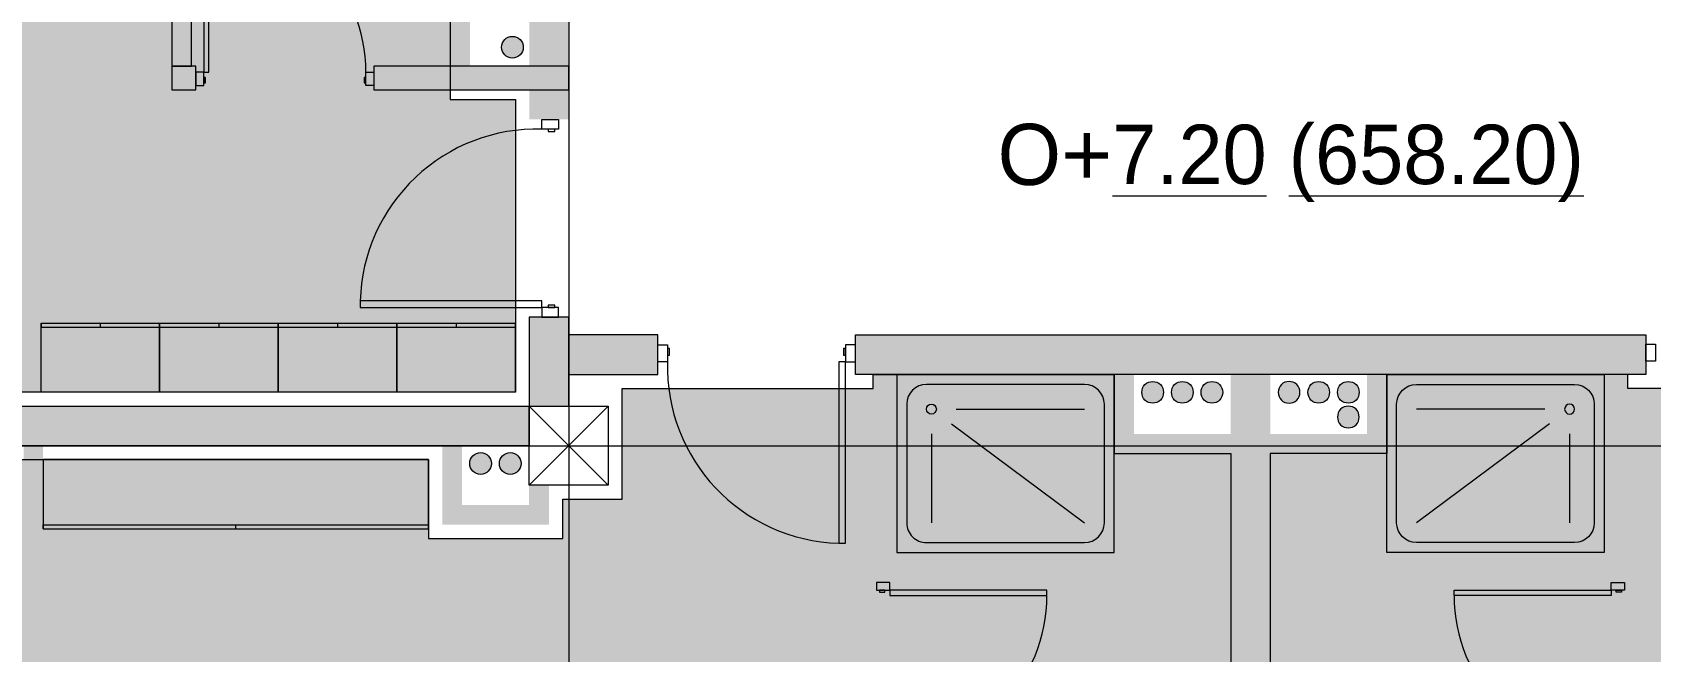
# Model space of a CAD drawing. Header units: millimetres. Extents: x 475159934 to 476245151, y 4620917055 to 4621447368.
# Drawn here: x 475259010 to 475267199, y 4621101575 to 4621104706 of the extents above; entities that cross this region are included whole.
import ezdxf

# ---------------------------------------------------------------- set-up
doc = ezdxf.new("R2010")
doc.units = ezdxf.units.MM
doc.header["$MEASUREMENT"] = 0
doc.set_wipeout_variables(frame=1)
doc.linetypes.add('Wipeout_Contour', pattern=[1000, 0, -1000])
for name, color, linetype, lineweight in [('2D Drafting - General_Pen_No__1_Pen_No__7', 7, 'Continuous', 0), ('2D Drafting - General_Pen_No__1_Pen_No__7_Pen_No__7', 7, 'Continuous', 0), ('2D Drafting - General_Pen_No__250_Pen_No__2_Pen_No__250', 7, 'Continuous', 0), ('2D Drafting - General_Pen_No__250_Pen_No__2_Pen_No__7', 7, 'Continuous', 0), ('2D Drafting - General_Pen_No__250_Pen_No__7_Pen_No__250', 7, 'Continuous', 0), ('2D Drafting - General_Pen_No__250_Pen_No__7_Pen_No__7', 7, 'Continuous', 0), ('2D Drafting - General_Pen_No__7_Pen_No__7_Pen_No__7', 7, 'Continuous', 0), ('Doors_Pen_No__7_Pen_No__7_Pen_No__7', 7, 'Continuous', 0), ('G-Anno-Nplt_Pen_No__151', 151, 'Continuous', 0), ('G-Anno-Nplt_Pen_No__4', 7, 'Continuous', 0), ('New_._Pen_No__1', 1, 'Continuous', 0), ('shaxtebi da milebi_Pen_No__1_Pen_No__1_Pen_No__1', 1, 'Continuous', 0), ('shaxtebi da milebi_Pen_No__5_Pen_No__5_Pen_No__5', 5, 'Continuous', 0), ('zoma_Pen_No__142', 142, 'Continuous', 0), ('zoma_Pen_No__5_Pen_No__5', 5, 'Continuous', 0)]:
    doc.layers.add(name, color=color, linetype=linetype, lineweight=lineweight)
doc.layers.add('New_Interior - Furniture', color=7, linetype='Continuous')
doc.layers.add('zoma', color=7, linetype='Continuous')
doc.layers.add('New_Interior - Furniture _Pen_No__252', color=7, linetype='Continuous', lineweight=0, true_color=0x666666)
doc.layers.add('shaxtebi da milebi_Pen_No__5_Pen_No__5_Pen_No__252', color=7, linetype='Continuous', lineweight=0, true_color=0x666666)
doc.styles.add('GENERATED_STYLE_3', font='arial.ttf')
doc.styles.add('GENERATED_STYLE_6', font='avaza.ttf')
doc.dimstyles.new('GENERATED_STYLE__3', dxfattribs={"dimtxt": 200, "dimasz": 64.421331, "dimexe": 0.18, "dimexo": 3, "dimgap": 0, "dimtad": 1, "dimtih": 1, "dimtoh": 1, "dimlfac": 0.001, "dimzin": 0, "dimdsep": 46, "dimtxsty": 'GENERATED_STYLE_3', "dimblk": 'ARROWHEAD_2', "dimblk1": 'ARROWHEAD_2', "dimblk2": 'ARROWHEAD_2', "dimcen": 0.09, "dimclrd": 142, "dimclre": 142, "dimclrt": 142, "dimadec": 0, "dimazin": 0, "dimtfac": 1, "dimtdec": 4, "dimtmove": 0, "dimatfit": 3, "dimfxl": 1, "dimtolj": 1, "dimtzin": 0, "dimarcsym": 0})
doc.dimstyles.new('GENERATED_STYLE__6', dxfattribs={"dimtxt": 200, "dimasz": 64.421331, "dimexe": 0.18, "dimexo": 3, "dimgap": 0, "dimtad": 1, "dimlfac": 0.001, "dimzin": 0, "dimdsep": 46, "dimtxsty": 'GENERATED_STYLE_3', "dimblk": 'ARROWHEAD_2', "dimblk1": 'ARROWHEAD_2', "dimblk2": 'ARROWHEAD_2', "dimcen": 0.09, "dimclrd": 142, "dimclre": 142, "dimclrt": 142, "dimadec": 0, "dimazin": 0, "dimtfac": 1, "dimtdec": 4, "dimtmove": 0, "dimatfit": 3, "dimfxl": 1, "dimtolj": 1, "dimtzin": 0, "dimarcsym": 0})

# ---------------------------------------------------------------- blocks, each defined once
blk = doc.blocks.new('Shower Tray 26_7')
at = {"layer": 'New_Interior - Furniture _Pen_No__252', "color": 251, "linetype": 'Continuous', "lineweight": 0, "true_color": 0x666666}
for p, q in [((750, 1050), (150, 1050)), ((50, 950), (50, 150)), ((175, 300), (175, 950)), ((248.9, 275.8), (750, 950)), ((850, 150), (850, 950)), ((300, 175), (750, 175)), ((150, 50), (750, 50))]:
    blk.add_line(p, q, dxfattribs=at)
at = {"layer": 'New_Interior - Furniture _Pen_No__252', "color": 251, "linetype": 'Continuous', "lineweight": 0, "true_color": 0x666666, "flags": 128}
blk.add_lwpolyline([(900, 0), (900, 1100), (0, 1100), (0, 0)], close=True, dxfattribs=at)
at = {"layer": 'New_Interior - Furniture _Pen_No__252', "color": 251, "linetype": 'Continuous', "lineweight": 0, "true_color": 0x666666}
blk.add_circle((175, 175), 25, dxfattribs=at)
for centre, start, end in [((150, 950), 90, 180), ((750, 950), 0, 90), ((150, 150), 180, 270), ((750, 150), 270, 0)]:
    blk.add_arc(centre, 100, start, end, dxfattribs=at)
blk = doc.blocks.new('Shower Tray 26_8')
at = {"layer": 'New_Interior - Furniture _Pen_No__252', "color": 251, "linetype": 'Continuous', "lineweight": 0, "true_color": 0x666666}
for p, q in [((750, 1050), (150, 1050)), ((50, 950), (50, 150)), ((175, 300), (175, 950)), ((248.9, 275.8), (750, 950)), ((850, 150), (850, 950)), ((300, 175), (750, 175)), ((150, 50), (750, 50))]:
    blk.add_line(p, q, dxfattribs=at)
at = {"layer": 'New_Interior - Furniture _Pen_No__252', "color": 251, "linetype": 'Continuous', "lineweight": 0, "true_color": 0x666666, "flags": 128}
blk.add_lwpolyline([(900, 0), (900, 1100), (0, 1100), (0, 0)], close=True, dxfattribs=at)
at = {"layer": 'New_Interior - Furniture _Pen_No__252', "color": 251, "linetype": 'Continuous', "lineweight": 0, "true_color": 0x666666}
blk.add_circle((175, 175), 25, dxfattribs=at)
for centre, start, end in [((150, 950), 90, 180), ((750, 950), 0, 90), ((150, 150), 180, 270), ((750, 150), 270, 0)]:
    blk.add_arc(centre, 100, start, end, dxfattribs=at)
blk = doc.blocks.new('Wardrobe 01 26_16')
at = {"layer": 'New_Interior - Furniture _Pen_No__252', "color": 251, "linetype": 'Continuous', "lineweight": 0, "true_color": 0x666666}
for p, q in [((0, 20), (1949.4, 20)), ((0, 0), (0, 20)), ((974.7, 0), (974.7, 20))]:
    blk.add_line(p, q, dxfattribs=at)
at = {"layer": 'New_Interior - Furniture _Pen_No__252', "color": 251, "linetype": 'Continuous', "lineweight": 0, "true_color": 0x666666, "flags": 128}
blk.add_lwpolyline([(0, 0), (1949.4, 0), (1949.4, 350), (0, 350)], close=True, dxfattribs=at)
blk = doc.blocks.new('Wardrobe 01 26_17')
at = {"layer": 'New_Interior - Furniture _Pen_No__252', "color": 251, "linetype": 'Continuous', "lineweight": 0, "true_color": 0x666666}
for p, q in [((0, 20), (600, 20)), ((0, 0), (0, 20)), ((300, 0), (300, 20))]:
    blk.add_line(p, q, dxfattribs=at)
at = {"layer": 'New_Interior - Furniture _Pen_No__252', "color": 251, "linetype": 'Continuous', "lineweight": 0, "true_color": 0x666666, "flags": 128}
blk.add_lwpolyline([(0, 0), (600, 0), (600, 350), (0, 350)], close=True, dxfattribs=at)
blk = doc.blocks.new('*D804', base_point=(475826095.8, 4621095193.2))
at = {"layer": 'zoma_Pen_No__142', "color": 142, "linetype": 'Continuous', "lineweight": 0, "transparency": 16777216}
for p, q in [((475255048.8, 4621088996.9), (475254999.9, 4621088912.2)), ((475255024.3, 4621088891), (475255024.3, 4621089018.1)), ((475261548.8, 4621088996.9), (475261499.9, 4621088912.2)), ((475261524.3, 4621088891), (475261524.3, 4621089018.1)), ((475255024.3, 4621088954.5), (475261524.3, 4621088954.5))]:
    blk.add_line(p, q, dxfattribs=at)
at = {"layer": 'zoma_Pen_No__142', "color": 142, "lineweight": 0, "transparency": 16777216, "char_height": 200, "attachment_point": 7, "style": 'GENERATED_STYLE_3'}
for s, insert in [('\\A1;{\\pql;\\fArial|b0|i0|c204|p0;\\W1.000000;0.40}', (475255048.8, 4621088994.5)), ('\\A1;{\\pql;\\fArial|b0|i0|c204|p0;\\W1.000000;6.50}', (475258007.4, 4621088994.5)), ('\\A1;{\\pql;\\fArial|b0|i0|c204|p0;\\W1.000000;0.40}', (475260966, 4621088994.5))]:
    blk.add_mtext(s, dxfattribs=dict(at, insert=insert))
blk = doc.blocks.new('ARROWHEAD_2')
at = {"color": 0, "linetype": 'Continuous', "lineweight": 0}
for p, q in [((0, 0), (-1, 0)), ((-0.38, -0.66), (0.38, 0.66))]:
    blk.add_line(p, q, dxfattribs=at)
blk = doc.blocks.new('*D805', base_point=(475826095.8, 4621095193.2))
at = {"layer": 'zoma_Pen_No__142', "color": 142, "linetype": 'Continuous', "lineweight": 0, "transparency": 16777216}
for p, q in [((475261548.8, 4621088996.9), (475261499.9, 4621088912.2)), ((475261524.3, 4621088891), (475261524.3, 4621089018.1)), ((475261948.8, 4621088996.9), (475261899.9, 4621088912.2)), ((475261924.3, 4621088891), (475261924.3, 4621089018.1)), ((475261524.3, 4621088954.5), (475261924.3, 4621088954.5))]:
    blk.add_line(p, q, dxfattribs=at)
blk = doc.blocks.new('*D806', base_point=(475826095.8, 4621095193.2))
at = {"layer": 'zoma_Pen_No__142', "color": 142, "linetype": 'Continuous', "lineweight": 0, "transparency": 16777216}
for p, q in [((475261948.8, 4621088996.9), (475261899.9, 4621088912.2)), ((475261924.3, 4621088891), (475261924.3, 4621089018.1)), ((475268448.8, 4621088996.9), (475268399.9, 4621088912.2)), ((475268424.3, 4621088891), (475268424.3, 4621089018.1)), ((475261924.3, 4621088954.5), (475268424.3, 4621088954.5))]:
    blk.add_line(p, q, dxfattribs=at)
at = {"layer": 'zoma_Pen_No__142', "color": 142, "lineweight": 0, "transparency": 16777216, "char_height": 200, "attachment_point": 7, "style": 'GENERATED_STYLE_3'}
for s, insert in [('\\A1;{\\pql;\\fArial|b0|i0|c204|p0;\\W1.000000;6.50}', (475264907.4, 4621088994.5)), ('\\A1;{\\pql;\\fArial|b0|i0|c204|p0;\\W1.000000;0.40}', (475267866, 4621088994.5))]:
    blk.add_mtext(s, dxfattribs=dict(at, insert=insert))
blk = doc.blocks.new('*D934', base_point=(475826095.8, 4621095193.2))
at = {"layer": 'zoma_Pen_No__142', "color": 142, "linetype": 'Continuous', "lineweight": 0, "transparency": 16777216}
for p, q in [((475299999.4, 4621110216.4), (475299999.4, 4621110257.9)), ((475300063, 4621110216.4), (475299935.8, 4621110216.4)), ((475300041.8, 4621110192), (475299957, 4621110240.9)), ((475299999.4, 4621090861.8), (475299999.4, 4621110216.4)), ((475300063, 4621090861.8), (475299935.8, 4621090861.8)), ((475299957, 4621090886.3), (475300041.8, 4621090837.3)), ((475299999.4, 4621090820.3), (475299999.4, 4621090861.8))]:
    blk.add_line(p, q, dxfattribs=at)
at = {"layer": 'zoma_Pen_No__142', "color": 142, "lineweight": 0, "transparency": 16777216, "insert": (475299959.4, 4621100195.9), "char_height": 200, "attachment_point": 7, "rotation": 90, "style": 'GENERATED_STYLE_3'}
blk.add_mtext('\\A1;{\\pql;\\fArial|b0|i0|c204|p0;\\W1.000000;19.35}', dxfattribs=at)

msp = doc.modelspace()

# ---------------------------------------------------------------- hatches: boundary and pattern name
at = {"layer": '2D Drafting - General_Pen_No__250_Pen_No__2_Pen_No__7', "linetype": 'Continuous', "lineweight": 0}
for points in [[(475259716.267, 4621104536.425), (475259815.991, 4621104536.425), (475259815.991, 4621106879.59), (475259716.267, 4621106879.59)], [(475263264.662, 4621102976.356), (475263384.785, 4621102976.356), (475263384.785, 4621101924.752), (475263264.662, 4621101924.752)], [(475267084.024, 4621102976.356), (475266963.9, 4621102976.356), (475266963.9, 4621101924.752), (475267084.024, 4621101924.752)], [(475258966.644, 4621102616.425), (475259064.768, 4621102616.425), (475259064.768, 4621101946.431), (475258966.644, 4621101946.431)]]:
    msp.add_hatch(color=7, dxfattribs=at).paths.add_polyline_path(points)
at = {"layer": '2D Drafting - General_Pen_No__250_Pen_No__7_Pen_No__7', "linetype": 'Continuous', "lineweight": 0}
for points in [[(475261524.322, 4621105126.8), (475261124.322, 4621105126.8), (475261124.322, 4621104436.782), (475261724.322, 4621104436.782), (475261724.322, 4621104536.425), (475261224.322, 4621104536.425), (475261224.322, 4621105026.612), (475261524.322, 4621105026.612)], [(475261524.343, 4621104976.356), (475261524.343, 4621104266.388), (475261724.343, 4621104266.388), (475261724.343, 4621104976.356)], [(475259838.008, 4621104416.425), (475259838.008, 4621104536.425), (475259716.267, 4621104536.425), (475259716.267, 4621104416.425)], [(475261724.336, 4621104536.425), (475260738.008, 4621104536.425), (475260738.008, 4621104416.425), (475261724.336, 4621104416.425)], [(475261524.343, 4621103266.388), (475261524.343, 4621102816.431), (475261724.343, 4621102816.431), (475261724.343, 4621103266.388)], [(475262174.775, 4621102976.356), (475262174.775, 4621103176.356), (475261724.343, 4621103176.356), (475261724.343, 4621102976.356)], [(475263174.775, 4621102976.356), (475263174.775, 4621103176.356), (475267174.343, 4621103176.356), (475267174.343, 4621102976.356)], [(475264484.785, 4621102576.356), (475265074.343, 4621102576.356), (475265074.343, 4621102676.356), (475264584.973, 4621102676.356), (475264584.973, 4621102976.356), (475264484.785, 4621102976.356)], [(475265074.343, 4621102976.356), (475265074.343, 4621095216.425), (475265274.343, 4621095216.425), (475265274.343, 4621102976.356)], [(475265863.9, 4621102576.358), (475265274.343, 4621102576.358), (475265274.343, 4621102676.358), (475265763.713, 4621102676.358), (475265763.713, 4621102976.358), (475265863.9, 4621102976.358)], [(475261524.343, 4621102816.417), (475261524.343, 4621102616.417), (475255024.343, 4621102616.417), (475255024.343, 4621102816.417)], [(475261084.148, 4621102616.418), (475261084.148, 4621102216.418), (475261624.336, 4621102216.418), (475261624.336, 4621102316.418), (475261624.336, 4621102416.418), (475261524.336, 4621102416.418), (475261524.336, 4621102316.418), (475261184.336, 4621102316.418), (475261184.336, 4621102616.418)]]:
    msp.add_hatch(color=7, dxfattribs=at).paths.add_polyline_path(points)
at = {"layer": 'G-Anno-Nplt_Pen_No__151', "linetype": 'Continuous', "lineweight": 0, "true_color": 0x1f2f3f}
for points in [[(475254894.632, 4621109746.431), (475255094.343, 4621109746.431), (475255094.343, 4621109946.425), (475261454.633, 4621109946.425), (475261454.632, 4621109746.425), (475261454.632, 4621106879.59), (475261524.336, 4621106879.59), (475261524.336, 4621105126.8), (475261124.322, 4621105126.8), (475261124.322, 4621104366.782), (475261454.632, 4621104366.782), (475261454.632, 4621102886.425), (475255294.331, 4621102886.425), (475255294.355, 4621103626.617), (475254894.632, 4621103626.629)], [(475265074.343, 4621100389.209), (475265004.343, 4621100389.209), (475265004.343, 4621095286.425), (475261994.343, 4621095286.425), (475261994.343, 4621095486.425), (475261454.343, 4621095486.425), (475261454.343, 4621095286.445), (475259113.384, 4621095286.445), (475259094.343, 4621095286.445), (475259094.343, 4621096586.431), (475254894.343, 4621096586.431), (475254894.343, 4621101756.243), (475255294.343, 4621101756.243), (475255294.343, 4621102546.431), (475261014.148, 4621102546.431), (475261014.148, 4621102146.425), (475261694.535, 4621102146.425), (475261694.535, 4621102346.425), (475261994.343, 4621102346.425), (475261994.343, 4621102906.356), (475263264.662, 4621102906.356), (475263264.662, 4621102976.356), (475264484.785, 4621102976.356), (475264484.785, 4621102576.35), (475265074.343, 4621102576.35)], [(475265863.9, 4621102576.35), (475265274.343, 4621102576.35), (475265274.343, 4621100389.209), (475265344.343, 4621100389.209), (475265344.343, 4621095286.425), (475268354.343, 4621095286.425), (475268354.343, 4621095486.425), (475268894.343, 4621095486.425), (475268894.343, 4621095286.445), (475271235.302, 4621095286.445), (475271254.343, 4621095286.445), (475271254.343, 4621096586.431), (475275454.343, 4621096586.431), (475275454.343, 4621101606.23), (475275054.343, 4621101606.23), (475275054.343, 4621102546.431), (475268894.343, 4621102546.431), (475268894.343, 4621102346.425), (475268354.343, 4621102346.425), (475268354.343, 4621102906.356), (475267084.024, 4621102906.356), (475267084.024, 4621102976.356), (475265863.9, 4621102976.356)]]:
    msp.add_hatch(color=169, dxfattribs=at).paths.add_polyline_path(points)
at = {"layer": 'shaxtebi da milebi_Pen_No__1_Pen_No__1_Pen_No__1', "linetype": 'Continuous', "lineweight": 0}
for points in [[(475261439.322, 4621104686.425, 1), (475261439.322, 4621104576.425, 1)], [(475264924.343, 4621102886.35, 1), (475265034.343, 4621102886.35, 1)], [(475265424.343, 4621102886.35, -1), (475265314.343, 4621102886.35, -1)], [(475261373.706, 4621102526.418, 1), (475261483.706, 4621102526.418, 1)]]:
    msp.add_hatch(color=1, dxfattribs=at).paths.add_polyline_path(points)
at = {"layer": 'shaxtebi da milebi_Pen_No__5_Pen_No__5_Pen_No__252', "linetype": 'Continuous', "lineweight": 0, "true_color": 0x666666}
for points in [[(475264624.343, 4621102886.356, -1), (475264734.343, 4621102886.356, -1)], [(475265724.343, 4621102761.586, 1), (475265614.343, 4621102761.586, 1)]]:
    msp.add_hatch(color=251, dxfattribs=at).paths.add_polyline_path(points)
at = {"layer": 'shaxtebi da milebi_Pen_No__5_Pen_No__5_Pen_No__5', "linetype": 'Continuous', "lineweight": 0}
for points in [[(475264829.343, 4621102941.35, -1), (475264829.343, 4621102831.35, -1)], [(475265519.343, 4621102941.35, -1), (475265519.343, 4621102831.35, -1)], [(475265669.343, 4621102941.35, -1), (475265669.343, 4621102831.35, -1)], [(475261278.706, 4621102581.418, -1), (475261278.706, 4621102471.418, -1)]]:
    msp.add_hatch(color=5, dxfattribs=at).paths.add_polyline_path(points)

# ---------------------------------------------------------------- linework, layer by layer
at = {"layer": '2D Drafting - General_Pen_No__1_Pen_No__7', "color": 7, "linetype": 'Continuous', "lineweight": 0}
for p, q in [((475261524.343, 4621102416.431), (475261924.343, 4621102816.431)), ((475261924.343, 4621102416.431), (475261524.343, 4621102816.431))]:
    msp.add_line(p, q, dxfattribs=at)
at = {"layer": '2D Drafting - General_Pen_No__1_Pen_No__7', "color": 7, "linetype": 'Continuous', "lineweight": 0, "flags": 128}
msp.add_lwpolyline([(475261924.343, 4621102416.431), (475261524.343, 4621102416.431), (475261524.343, 4621102816.431), (475261924.343, 4621102816.431)], close=True, dxfattribs=at)
at = {"layer": '2D Drafting - General_Pen_No__1_Pen_No__7_Pen_No__7', "color": 7, "linetype": 'Continuous', "lineweight": 0}
for centre, start, end in [((475261562.591, 4621103324.111), 88.396194, 178.396194), ((475263117.053, 4621103016.41), 178.396194, 268.396194)]:
    msp.add_arc(centre, 893.239, start, end, dxfattribs=at)
at = {"layer": '2D Drafting - General_Pen_No__250_Pen_No__2_Pen_No__250', "color": 7, "linetype": 'Continuous', "lineweight": 0, "flags": 128}
msp.add_lwpolyline([(475259716.267, 4621104536.425), (475259815.991, 4621104536.425), (475259815.991, 4621106879.59), (475259716.267, 4621106879.59)], close=True, dxfattribs=at)
at = {"layer": '2D Drafting - General_Pen_No__250_Pen_No__7_Pen_No__250', "color": 7, "linetype": 'Continuous', "lineweight": 0, "flags": 128}
for points in [[(475259838.008, 4621104416.425), (475259838.008, 4621104536.425), (475259716.267, 4621104536.425), (475259716.267, 4621104416.425)], [(475261724.336, 4621104536.425), (475260738.008, 4621104536.425), (475260738.008, 4621104416.425), (475261724.336, 4621104416.425)], [(475261524.343, 4621103266.388), (475261524.343, 4621102816.431), (475261724.343, 4621102816.431), (475261724.343, 4621103266.388)]]:
    msp.add_lwpolyline(points, close=True, dxfattribs=at)
at = {"layer": '2D Drafting - General_Pen_No__250_Pen_No__7_Pen_No__7', "color": 7, "linetype": 'Continuous', "lineweight": 0, "flags": 128}
for points in [[(475262174.775, 4621102976.356), (475262174.775, 4621103176.356), (475261724.343, 4621103176.356), (475261724.343, 4621102976.356)], [(475263174.775, 4621102976.356), (475263174.775, 4621103176.356), (475267174.343, 4621103176.356), (475267174.343, 4621102976.356)], [(475261524.343, 4621102816.417), (475261524.343, 4621102616.417), (475255024.343, 4621102616.417), (475255024.343, 4621102816.417)]]:
    msp.add_lwpolyline(points, close=True, dxfattribs=at)
at = {"layer": '2D Drafting - General_Pen_No__7_Pen_No__7_Pen_No__7', "color": 7, "linetype": 'Continuous', "lineweight": 0}
for centre, start, end in [((475259904.186, 4621104505.299), 359.9983245, 90.000006), ((475263350.108, 4621101858.574), 269.9983116, 359.9999932), ((475266998.578, 4621101858.574), 180.0000068, 270.0016884)]:
    msp.add_arc(centre, 794.311, start, end, dxfattribs=at)
at = {"layer": 'Doors_Pen_No__7_Pen_No__7_Pen_No__7', "color": 7, "linetype": 'Continuous', "lineweight": 0, "flags": 128}
for points in [[(475259877.519, 4621104505.299), (475259904.186, 4621104505.299), (475259904.186, 4621105299.61), (475259877.519, 4621105299.61)], [(475259838.008, 4621104437.566), (475259877.519, 4621104437.566), (475259877.519, 4621104505.299), (475259838.008, 4621104505.299)], [(475259877.519, 4621104451.966), (475259886.408, 4621104451.966), (475259886.408, 4621104478.632), (475259877.519, 4621104478.632)], [(475260689.608, 4621104451.942), (475260698.497, 4621104451.942), (475260698.497, 4621104478.609), (475260689.608, 4621104478.609)], [(475260738.008, 4621104437.542), (475260698.497, 4621104437.542), (475260698.497, 4621104505.276), (475260738.008, 4621104505.276)], [(475261672.257, 4621104266.388), (475261672.257, 4621104217), (475261587.591, 4621104217), (475261587.591, 4621104266.388)], [(475261654.257, 4621104205.888), (475261654.257, 4621104217), (475261620.924, 4621104217), (475261620.924, 4621104205.888)], [(475261587.591, 4621103315.777), (475261587.591, 4621103349.111), (475260669.702, 4621103349.111), (475260669.702, 4621103315.777)], [(475261672.257, 4621103266.388), (475261672.257, 4621103315.777), (475261587.591, 4621103315.777), (475261587.591, 4621103266.388)], [(475261654.257, 4621103315.777), (475261654.257, 4621103326.888), (475261620.924, 4621103326.888), (475261620.924, 4621103315.777)], [(475262174.775, 4621103126.077), (475262224.164, 4621103126.077), (475262224.164, 4621103041.41), (475262174.775, 4621103041.41)], [(475263174.775, 4621103126.077), (475263125.386, 4621103126.077), (475263125.386, 4621103041.41), (475263174.775, 4621103041.41)], [(475267174.343, 4621103129.113), (475267223.732, 4621103129.113), (475267223.732, 4621103044.446), (475267174.343, 4621103044.446)], [(475262235.275, 4621103108.077), (475262224.164, 4621103108.077), (475262224.164, 4621103074.743), (475262235.275, 4621103074.743)], [(475263125.386, 4621103108.077), (475263114.275, 4621103108.077), (475263114.275, 4621103074.743), (475263125.386, 4621103074.743)], [(475263125.386, 4621103041.41), (475263092.053, 4621103041.41), (475263092.053, 4621102123.521), (475263125.386, 4621102123.521)], [(475263282.374, 4621101924.752), (475263282.374, 4621101885.241), (475263350.108, 4621101885.241), (475263350.108, 4621101924.752)], [(475267066.311, 4621101924.752), (475267066.311, 4621101885.241), (475266998.578, 4621101885.241), (475266998.578, 4621101924.752)], [(475263296.774, 4621101885.241), (475263296.774, 4621101876.352), (475263323.441, 4621101876.352), (475263323.441, 4621101885.241)], [(475263350.108, 4621101885.241), (475263350.108, 4621101858.574), (475264144.419, 4621101858.574), (475264144.419, 4621101885.241)], [(475266998.578, 4621101885.241), (475266998.578, 4621101858.574), (475266204.267, 4621101858.574), (475266204.267, 4621101885.241)], [(475267051.911, 4621101885.241), (475267051.911, 4621101876.352), (475267025.245, 4621101876.352), (475267025.245, 4621101885.241)]]:
    msp.add_lwpolyline(points, close=True, dxfattribs=at)
at = {"layer": 'G-Anno-Nplt_Pen_No__4', "color": 7, "linetype": 'Continuous', "lineweight": 0, "flags": 128}
for points in [[(475254894.632, 4621109746.431), (475255094.343, 4621109746.431), (475255094.343, 4621109946.425), (475261454.633, 4621109946.425), (475261454.632, 4621109746.425), (475261454.632, 4621106879.59), (475261524.336, 4621106879.59), (475261524.336, 4621105126.8), (475261124.322, 4621105126.8), (475261124.322, 4621104366.782), (475261454.632, 4621104366.782), (475261454.632, 4621102886.425), (475255294.331, 4621102886.425), (475255294.355, 4621103626.617), (475254894.632, 4621103626.629)], [(475265863.9, 4621102576.35), (475265274.343, 4621102576.35), (475265274.343, 4621100389.209), (475265344.343, 4621100389.209), (475265344.343, 4621095286.425), (475268354.343, 4621095286.425), (475268354.343, 4621095486.425), (475268894.343, 4621095486.425), (475268894.343, 4621095286.445), (475271235.302, 4621095286.445), (475271254.343, 4621095286.445), (475271254.343, 4621096586.431), (475275454.343, 4621096586.431), (475275454.343, 4621101606.23), (475275054.343, 4621101606.23), (475275054.343, 4621102546.431), (475268894.343, 4621102546.431), (475268894.343, 4621102346.425), (475268354.343, 4621102346.425), (475268354.343, 4621102906.356), (475267084.024, 4621102906.356), (475267084.024, 4621102976.356), (475265863.9, 4621102976.356)]]:
    msp.add_lwpolyline(points, close=True, dxfattribs=at)
msp.add_lwpolyline([(475254894.343, 4621096586.431), (475254894.343, 4621101756.243), (475255294.343, 4621101756.243), (475255294.343, 4621102546.431), (475261014.148, 4621102546.431), (475261014.148, 4621102146.425), (475261694.535, 4621102146.425), (475261694.535, 4621102346.425), (475261994.343, 4621102346.425), (475261994.343, 4621102906.356), (475263264.662, 4621102906.356), (475263264.662, 4621102976.356), (475264484.785, 4621102976.356), (475264484.785, 4621102576.35), (475265074.343, 4621102576.35), (475265074.343, 4621100389.209)], dxfattribs=at)
at = {"layer": 'shaxtebi da milebi_Pen_No__1_Pen_No__1_Pen_No__1', "color": 1, "linetype": 'Continuous', "lineweight": 0, "flags": 128}
for points in [[(475261439.322, 4621104686.425, -1), (475261439.322, 4621104576.425, -1)], [(475264924.343, 4621102886.35, -1), (475265034.343, 4621102886.35, -1)], [(475265424.343, 4621102886.35, 1), (475265314.343, 4621102886.35, 1)], [(475261373.706, 4621102526.418, -1), (475261483.706, 4621102526.418, -1)]]:
    msp.add_lwpolyline(points, format="xyb", close=True, dxfattribs=at)
at = {"layer": 'shaxtebi da milebi_Pen_No__5_Pen_No__5_Pen_No__252', "color": 251, "linetype": 'Continuous', "lineweight": 0, "true_color": 0x666666, "flags": 128}
for points in [[(475264624.343, 4621102886.356, -1), (475264734.343, 4621102886.356, -1)], [(475265724.343, 4621102761.586, 1), (475265614.343, 4621102761.586, 1)]]:
    msp.add_lwpolyline(points, format="xyb", close=True, dxfattribs=at)
at = {"layer": 'shaxtebi da milebi_Pen_No__5_Pen_No__5_Pen_No__5', "color": 5, "linetype": 'Continuous', "lineweight": 0, "flags": 128}
for points in [[(475264829.343, 4621102941.35, -1), (475264829.343, 4621102831.35, -1)], [(475265519.343, 4621102941.35, -1), (475265519.343, 4621102831.35, -1)], [(475265669.343, 4621102941.35, -1), (475265669.343, 4621102831.35, -1)], [(475261278.706, 4621102581.418, -1), (475261278.706, 4621102471.418, -1)]]:
    msp.add_lwpolyline(points, format="xyb", close=True, dxfattribs=at)
at = {"layer": 'zoma_Pen_No__5_Pen_No__5', "color": 5, "linetype": 'Continuous', "lineweight": 0}
for p, q in [((475261724.343, 4621113497.407), (475261724.343, 4621085262.477)), ((475229343.792, 4621102616.425), (475300771.399, 4621102616.425))]:
    msp.add_line(p, q, dxfattribs=at)

# ---------------------------------------------------------------- block references
at = {"layer": 'New_Interior - Furniture', "color": 1, "linetype": 'Continuous', "lineweight": 0, "xscale": -1, "zscale": 1000}
for name, p, rotation in [('Wardrobe 01 26_17', (475259054.336, 4621103236.425), 180), ('Wardrobe 01 26_17', (475259654.336, 4621103236.425), 180), ('Wardrobe 01 26_17', (475260254.336, 4621103236.425), 180), ('Wardrobe 01 26_17', (475260854.336, 4621103236.425), 180), ('Shower Tray 26_7', (475266963.9, 4621102976.358), 90)]:
    msp.add_blockref(name, p, dxfattribs=dict(at, rotation=rotation))
at = {"layer": 'New_Interior - Furniture', "color": 1, "linetype": 'Continuous', "lineweight": 0, "zscale": 1000, "rotation": 270}
msp.add_blockref('Shower Tray 26_8', (475263384.785, 4621102976.356), dxfattribs=at)
at = {"layer": 'New_Interior - Furniture', "color": 1, "linetype": 'Continuous', "lineweight": 0, "zscale": 1000}
msp.add_blockref('Wardrobe 01 26_16', (475259064.768, 4621102196.431), dxfattribs=at)

# ---------------------------------------------------------------- dimensions: what is measured, and where the dimension line sits
at = {"layer": 'zoma', "color": 142, "linetype": 'Continuous', "lineweight": 0}
dim = msp.add_linear_dim(base=(475299999.378, 4621110216.424), p1=(475233707.952, 4621090861.788), p2=(475255423.458, 4621110216.424), angle=90, dimstyle='GENERATED_STYLE__6', dxfattribs=at)
dim.commit()
dim.dimension.update_dxf_attribs({"geometry": '*D934', "text_midpoint": (475299859.378, 4621100530.933), "dimtype": 160, "text_rotation": 90})
for base, p1, p2, picture, middle in [((475261524.343, 4621088954.549), (475255024.342, 4621106204.915), (475261524.343, 4621106204.915), '*D804', (475258266.338, 4621089094.549)), ((475261924.342, 4621088954.549), (475261524.343, 4621106204.915), (475261924.342, 4621106204.915), '*D805', (475261224.922, 4621089094.549)), ((475268424.342, 4621088954.549), (475261924.342, 4621106204.915), (475268424.342, 4621106204.915), '*D806', (475265166.338, 4621089094.549))]:
    dim = msp.add_linear_dim(base=base, p1=p1, p2=p2, dimstyle='GENERATED_STYLE__3', dxfattribs=at)
    dim.commit()
    dim.dimension.update_dxf_attribs({"geometry": picture, "text_midpoint": middle, "dimtype": 160})

# ---------------------------------------------------------------- next in the draw order: wipeouts: each hides what was drawn before it
at = {"color": 1, "linetype": 'Wipeout_Contour', "lineweight": 0, "ltscale": 23227397122.47476}
msp.add_wipeout([(475263957.704, 4621103785.18), (475266798.703, 4621103785.18), (475266798.703, 4621104321.079), (475263957.704, 4621104321.079)], dxfattribs=at).dxf.layer = 'New_._Pen_No__1'

# ---------------------------------------------------------------- next in the draw order: texts
at = {"layer": 'New_._Pen_No__1', "color": 1, "linetype": 'Continuous', "lineweight": 0, "insert": (475265378.204, 4621104248.415), "char_height": 308.823529, "attachment_point": 2, "style": 'GENERATED_STYLE_6'}
msp.add_mtext('\\A1;{\\pqc;\\fAvaza|b0|i0|c0|p0;\\W1.000000;O\\fArial|b0|i0|c204|p0;\\H1.029412x;\\W1.000000;+\\fAvaza|b0|i0|c0|p0;\\L\\H0.943673x;\\W1.000000;\\L7.20 (65\\fAvaza|b0|i0|c0|p0;\\W1.000000;8\\fAvaza|b0|i0|c0|p0;\\W1.000000;.\\fAvaza|b0|i0|c0|p0;\\W1.000000;2\\fAvaza|b0|i0|c0|p0;\\W1.000000;0) }', dxfattribs=at)

doc.saveas('drawing.dxf')
